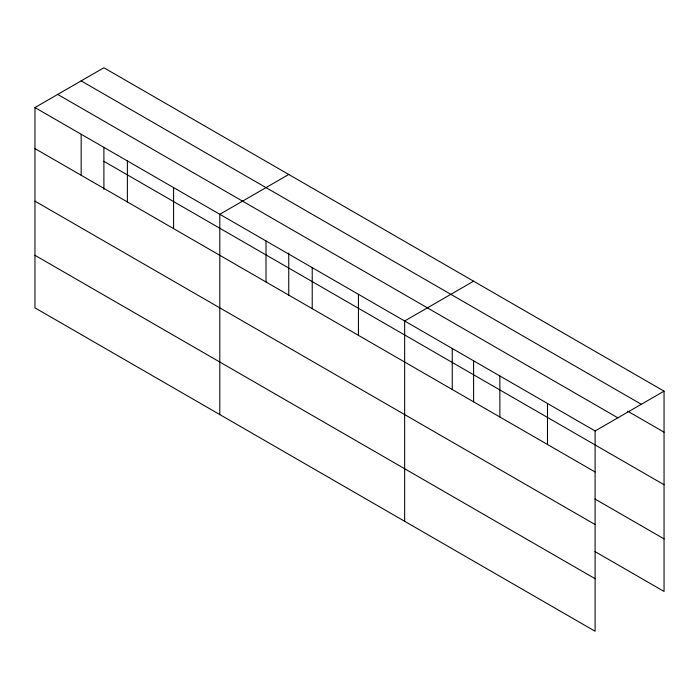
<?xml version="1.0" encoding="UTF-8"?>
<svg xmlns="http://www.w3.org/2000/svg" width="699" height="699" viewBox="0 0 699 699"><rect width="100%" height="100%" fill="white"/><g stroke="black" fill="none" stroke-linecap="round" stroke-linejoin="round"><path stroke-width="1.05" d="M288.748 253.038L288.748 295.127M473.599 360.833L473.599 401.855M34.95 107.559L595.102 430.96L595.102 631.249L34.95 307.848L34.95 107.559L103.898 67.751L664.05 391.152L664.05 591.441L594.963 551.555M288.748 174.47L219.801 214.278L219.801 414.568M473.599 281.199L404.651 320.998L404.651 521.297M595.102 430.96L664.05 391.152M81.145 80.883L641.298 404.284M627.641 411.152L664.05 432.174M57.702 94.417L617.855 417.819M103.898 161.329L664.05 484.73M34.95 148.581L595.102 471.982M594.963 498.999L664.05 538.885M34.95 201.137L595.102 524.538M34.95 255.292L595.102 578.693M547.492 403.472L547.492 444.494M499.872 375.983L499.872 416.997M452.262 348.486L452.262 389.509M358.438 294.323L358.438 335.345M312.226 267.638L312.226 308.661M266.013 240.963L266.013 281.977M173.588 187.603L173.588 228.617M127.375 160.919L127.375 201.941M103.898 147.384L103.898 189.49M81.163 134.234L81.163 175.257"/></g></svg>
